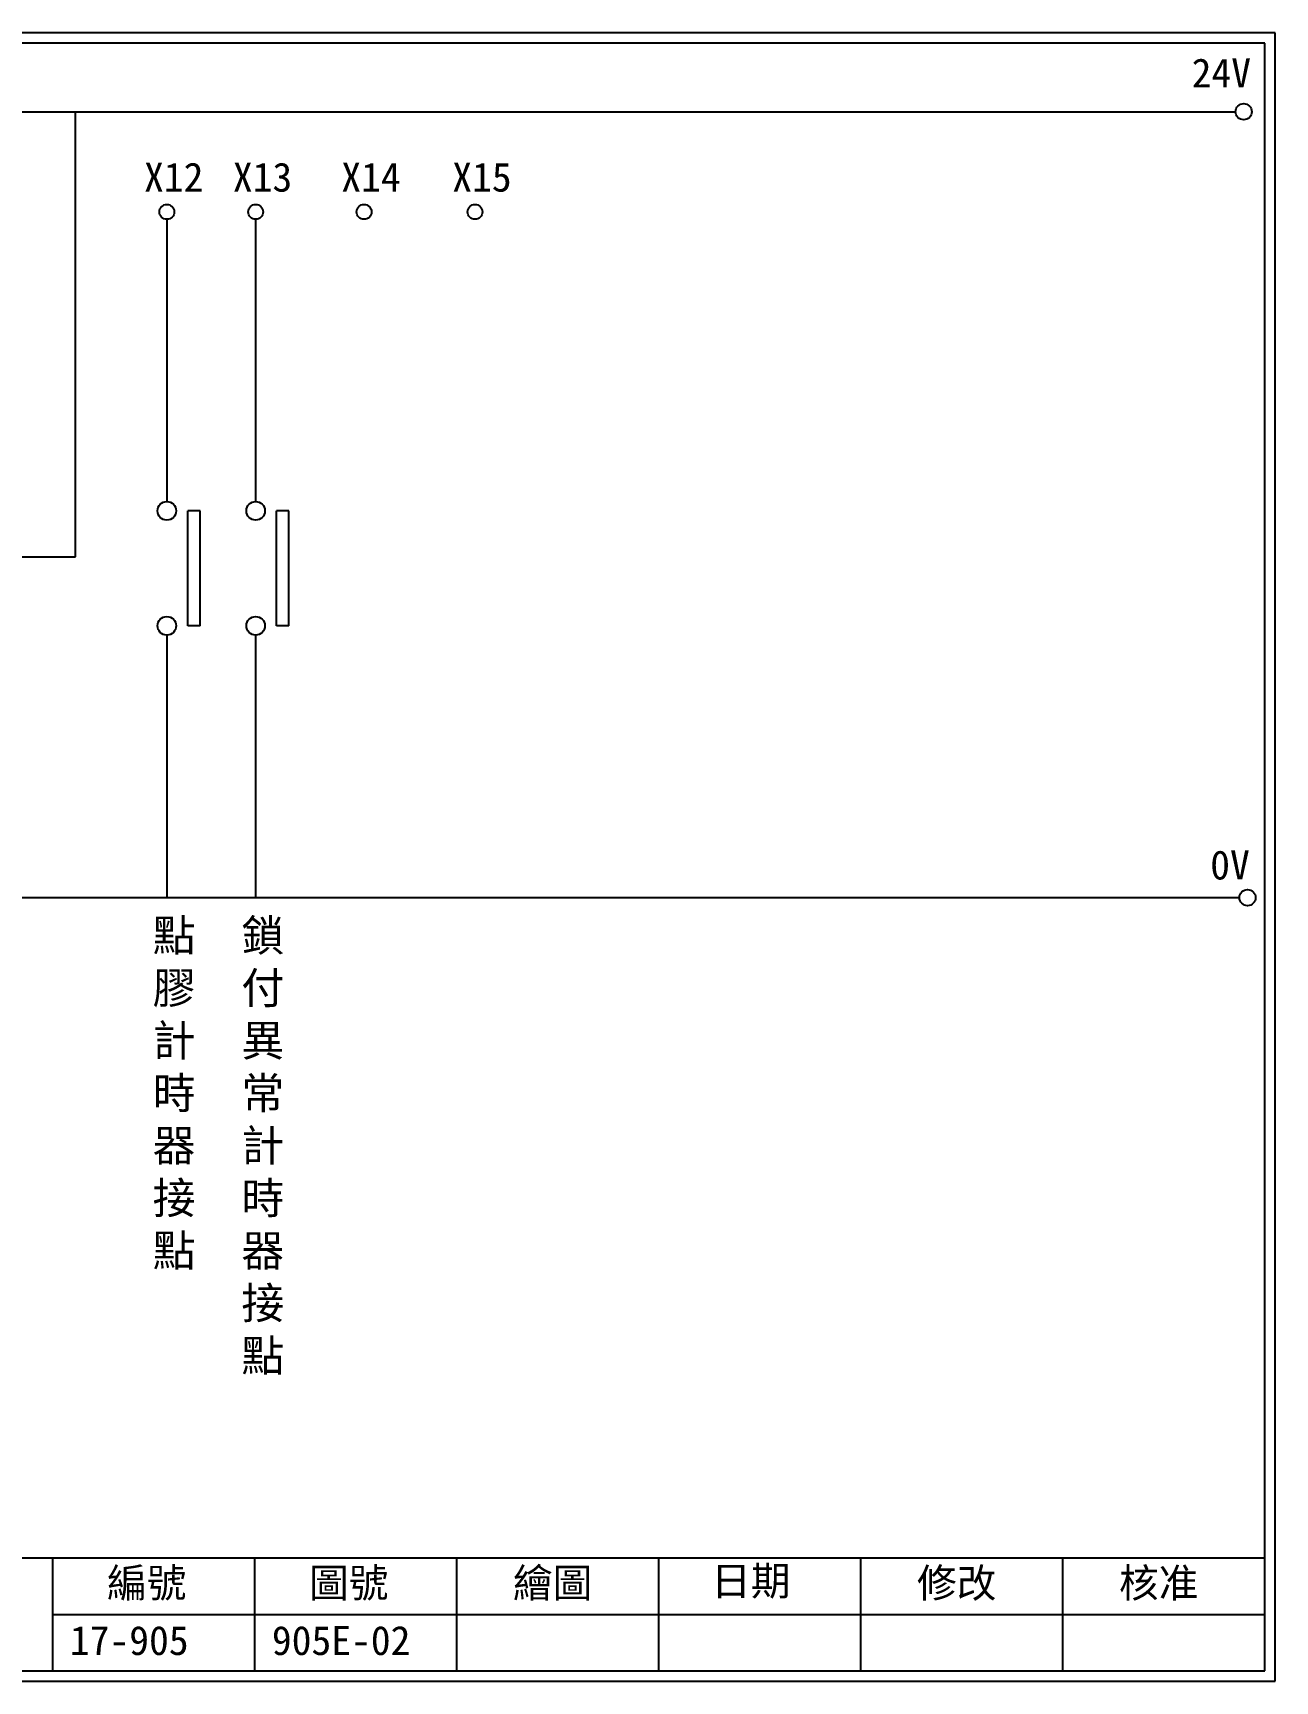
# Model space of a CAD drawing. Extents: x 325 to 612, y 3 to 207.
# Drawn here: x 458.6 to 612.3, y 3 to 207 of the extents above; entities that cross this region are included whole.
import ezdxf

# ---------------------------------------------------------------- set-up
doc = ezdxf.new("R2010")
doc.units = 0
doc.layers.get('0').update_dxf_attribs({"linetype": 'CONTINUOUS'})
doc.layers.add('圖框層', color=7, linetype='CONTINUOUS')
doc.layers.add('標尺寸層', color=3, linetype='CONTINUOUS')
doc.styles.add('CNS', font='romanc.shx', dxfattribs={"bigfont": 'chineset.shx'})
doc.styles.add('STSL', font='kaiu.ttf')

msp = doc.modelspace()

# ---------------------------------------------------------------- linework, layer by layer
for p, q in [((463.87, 142.15), (463.87, 197.06)), ((456.16, 142.15), (463.87, 142.15))]:
    msp.add_line(p, q)
at = {"color": 7}
for p, q in [((479.29, 147.83), (477.78, 147.83)), ((490.28, 147.83), (488.77, 147.83)), ((479.29, 133.6), (477.78, 133.6)), ((490.28, 133.6), (488.77, 133.6))]:
    msp.add_line(p, q, dxfattribs=at)
for centre in [(608.44, 197.22), (608.92, 99.96)]:
    msp.add_circle(centre, 1, dxfattribs=at)
at = {"layer": '圖框層', "color": 7}
for p, q in [((612.32, 206.97), (325.32, 206.97)), ((612.32, 3), (612.32, 206.97)), ((611.07, 205.72), (326.57, 205.72)), ((611.07, 4.25), (611.07, 205.72)), ((326.57, 18.25), (611.07, 18.25)), ((461.07, 4.25), (461.07, 18.25)), ((486.07, 4.25), (486.07, 18.25)), ((511.07, 4.25), (511.07, 18.25)), ((536.07, 4.25), (536.07, 18.25)), ((561.07, 4.25), (561.07, 18.25)), ((586.07, 4.25), (586.07, 18.25)), ((461.07, 11.25), (611.07, 11.25)), ((326.57, 4.25), (611.07, 4.25)), ((325.32, 3), (612.32, 3))]:
    msp.add_line(p, q, dxfattribs=at)
at = {"layer": '標尺寸層', "color": 7}
for p, q in [((329.84, 197.22), (607.44, 197.22)), ((475.18, 183.91), (475.18, 148.99)), ((486.17, 183.91), (486.17, 148.99)), ((477.78, 133.6), (477.78, 147.83)), ((479.29, 133.6), (479.29, 147.83)), ((488.77, 133.6), (488.77, 147.83)), ((490.28, 133.6), (490.28, 147.83)), ((475.18, 132.46), (475.18, 99.96)), ((475.18, 132.45), (475.18, 99.96)), ((486.17, 132.46), (486.17, 99.96)), ((486.17, 132.45), (486.17, 99.96)), ((330.05, 99.96), (607.92, 99.96))]:
    msp.add_line(p, q, dxfattribs=at)
for centre, radius in [((475.18, 184.83), 0.92), ((486.17, 184.83), 0.92), ((499.59, 184.83), 0.92), ((513.31, 184.83), 0.92), ((475.18, 147.83), 1.15), ((486.17, 147.83), 1.15), ((475.18, 133.6), 1.15), ((486.17, 133.6), 1.15)]:
    msp.add_circle(centre, radius, dxfattribs=at)

# ---------------------------------------------------------------- texts
at = {"layer": '圖框層', "color": 7, "style": 'STSL'}
for s, p in [('24V', (602, 200.22)), ('X12', (472.36, 187.33)), ('X13', (483.35, 187.33)), ('X14', (496.77, 187.33)), ('X15', (510.5, 187.33)), ('0V', (604.3, 102.2)), ('編號', (467.78, 13.34)), ('圖號', (492.78, 13.34)), ('繪圖', (518.01, 13.34)), ('日期', (542.54, 13.59)), ('修改', (568.01, 13.34)), ('核准', (593.01, 13.34)), ('17-905', (463.18, 6.22)), ('905E-02', (488.18, 6.22))]:
    msp.add_text(s, height=3.6, dxfattribs=at).set_placement(p)
at = {"layer": '標尺寸層', "color": 7, "char_height": 3.9, "width": 4.9608, "attachment_point": 1, "style": 'CNS'}
for s, insert in [('{\\fDFKai-SB|b0|i0|c136|p65;點膠計時器接點}', (473.42, 97.23)), ('{\\fDFKai-SB|b0|i0|c136|p65;鎖付異常計時器接點}', (484.4, 97.23))]:
    msp.add_mtext(s, dxfattribs=dict(at, insert=insert))

doc.saveas('drawing.dxf')
